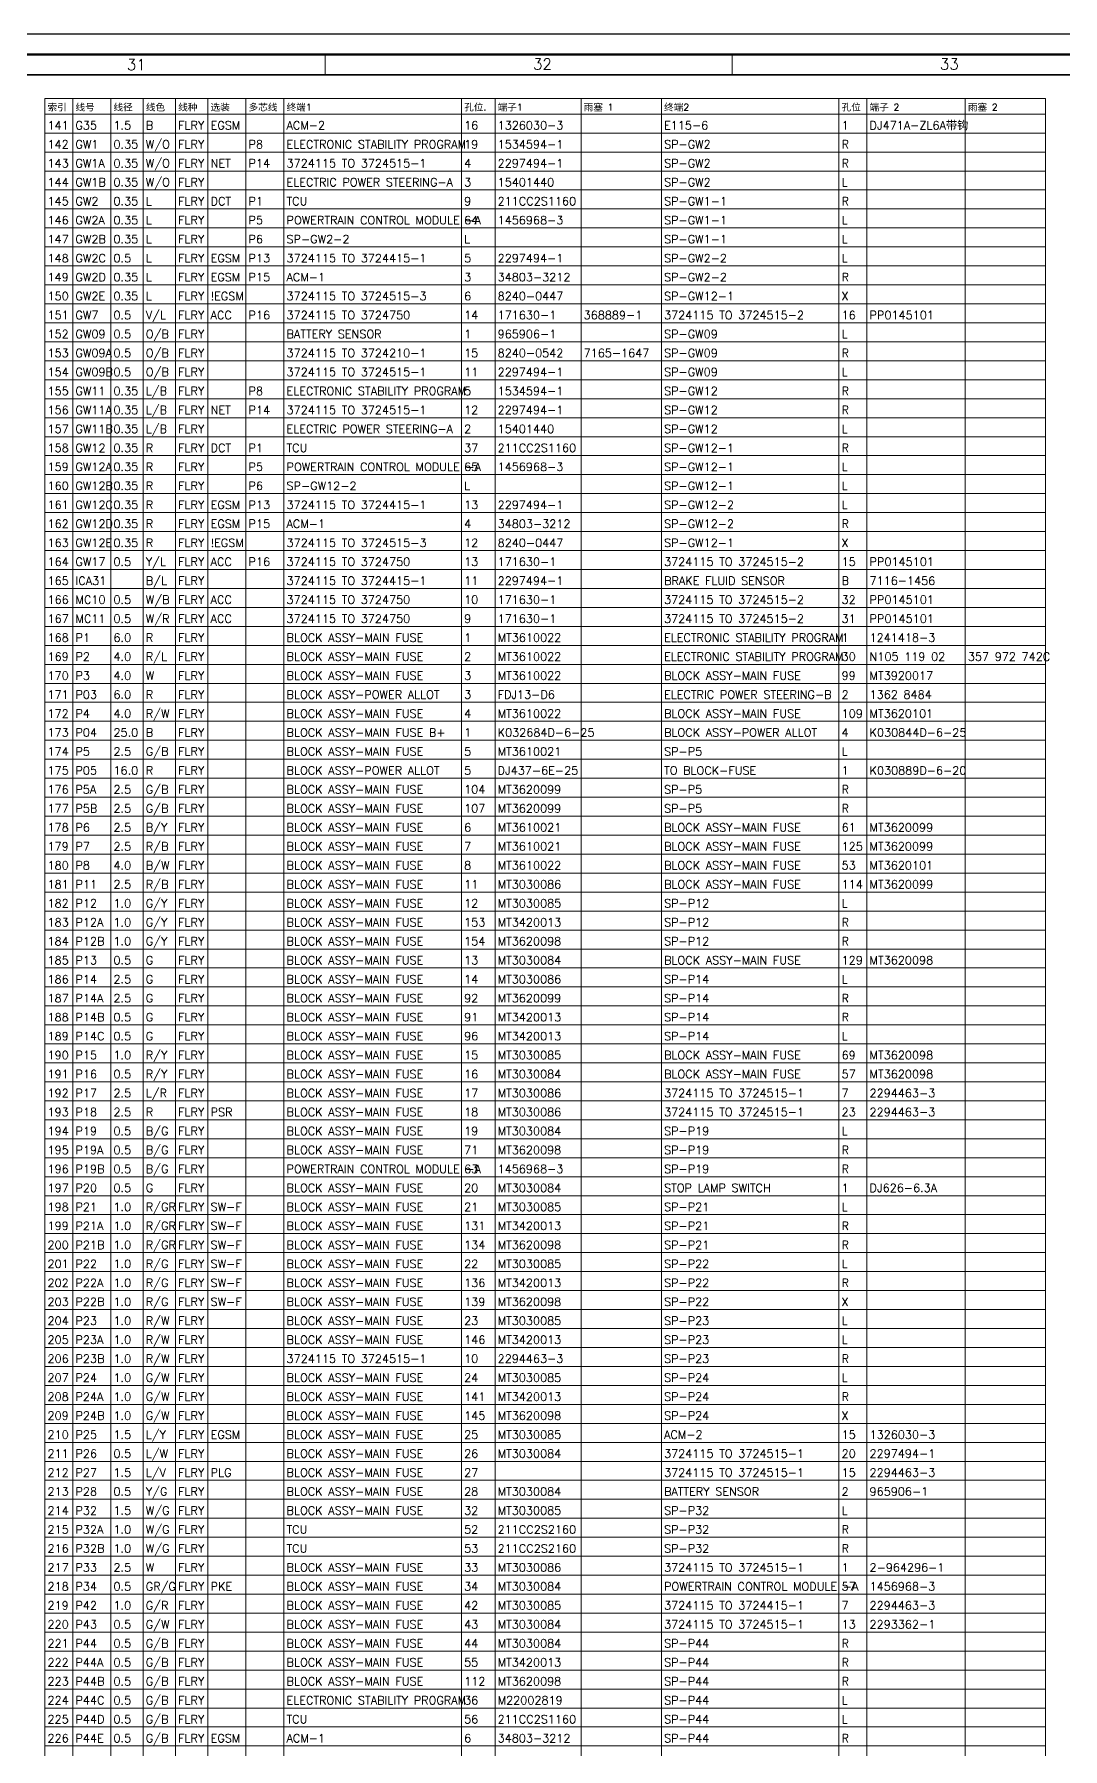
# Model space of a CAD drawing. Header units: millimetres. Extents: x 6 to 3615, y 6 to 858.
# Drawn here: x 3091.4 to 3347.2, y 430.9 to 857.5 of the extents above; entities that cross this region are included whole.
import ezdxf

# ---------------------------------------------------------------- set-up
doc = ezdxf.new("R2010")
doc.units = ezdxf.units.MM
doc.styles.add('Simplex_Style', font='simplex_.ttf')

msp = doc.modelspace()

# ---------------------------------------------------------------- linework, layer by layer
at = {"color": 0, "linetype": 'Continuous', "lineweight": 30, "flags": 128}
for points in [[(3615.15, 857.52), (1208.83, 857.52)], [(31.89, 847.4), (3610.09, 847.4)], [(3610.09, 847.43), (1234.13, 847.43)], [(3610.09, 847.43), (1234.13, 847.43)]]:
    msp.add_lwpolyline(points, dxfattribs=at)
at = {"color": 0, "linetype": 'Continuous', "lineweight": 13, "flags": 128}
for points in [[(3298.42, 857.52), (3293.36, 857.52)], [(3163.76, 847.4), (3163.76, 852.46)], [(3264.95, 847.4), (3264.95, 852.46)], [(3094.02, 841.55), (3342.91, 841.55)], [(3094.02, 841.55), (3094.02, 176.67)], [(3094.02, 841.55), (3342.91, 841.55)], [(3100.97, 841.55), (3100.97, 176.67)], [(3110.41, 841.55), (3110.41, 176.67)], [(3118.47, 841.55), (3118.47, 176.67)], [(3126.52, 841.55), (3126.52, 176.67)], [(3134.58, 841.55), (3134.58, 176.67)], [(3144.02, 841.55), (3144.02, 176.67)], [(3153.47, 841.55), (3153.47, 176.67)], [(3197.64, 841.55), (3197.64, 176.67)], [(3205.97, 841.55), (3205.97, 176.67)], [(3227.36, 841.55), (3227.36, 176.67)], [(3247.36, 841.55), (3247.36, 176.67)], [(3291.52, 841.55), (3291.52, 176.67)], [(3298.47, 841.55), (3298.47, 176.67)], [(3322.91, 841.55), (3322.91, 176.67)], [(3342.91, 841.55), (3342.91, 176.67)], [(3094.02, 837.66), (3342.91, 837.66)], [(3094.02, 832.94), (3342.91, 832.94)], [(3094.02, 828.22), (3342.91, 828.22)], [(3094.02, 823.5), (3342.91, 823.5)], [(3094.02, 818.78), (3342.91, 818.78)], [(3094.02, 814.06), (3342.91, 814.06)], [(3094.02, 809.34), (3342.91, 809.34)], [(3094.02, 804.61), (3342.91, 804.61)], [(3094.02, 799.89), (3342.91, 799.89)], [(3094.02, 795.17), (3342.91, 795.17)], [(3094.02, 790.45), (3342.91, 790.45)], [(3094.02, 785.73), (3342.91, 785.73)], [(3094.02, 781.01), (3342.91, 781.01)], [(3094.02, 776.29), (3342.91, 776.29)], [(3094.02, 771.57), (3342.91, 771.57)], [(3094.02, 766.84), (3342.91, 766.84)], [(3094.02, 762.12), (3342.91, 762.12)], [(3094.02, 757.4), (3342.91, 757.4)], [(3094.02, 752.68), (3342.91, 752.68)], [(3094.02, 747.96), (3342.91, 747.96)], [(3094.02, 743.24), (3342.91, 743.24)], [(3094.02, 738.52), (3342.91, 738.52)], [(3094.02, 733.79), (3342.91, 733.79)], [(3094.02, 729.07), (3342.91, 729.07)], [(3094.02, 724.35), (3342.91, 724.35)], [(3094.02, 719.63), (3342.91, 719.63)], [(3094.02, 714.91), (3342.91, 714.91)], [(3094.02, 710.19), (3342.91, 710.19)], [(3094.02, 705.47), (3342.91, 705.47)], [(3094.02, 700.74), (3342.91, 700.74)], [(3094.02, 696.02), (3342.91, 696.02)], [(3094.02, 691.3), (3342.91, 691.3)], [(3094.02, 686.58), (3342.91, 686.58)], [(3094.02, 681.86), (3342.91, 681.86)], [(3094.02, 677.14), (3342.91, 677.14)], [(3094.02, 672.42), (3342.91, 672.42)], [(3094.02, 667.7), (3342.91, 667.7)], [(3094.02, 662.97), (3342.91, 662.97)], [(3094.02, 658.25), (3342.91, 658.25)], [(3094.02, 653.53), (3342.91, 653.53)], [(3094.02, 648.81), (3342.91, 648.81)], [(3094.02, 644.09), (3342.91, 644.09)], [(3094.02, 639.37), (3342.91, 639.37)], [(3094.02, 634.65), (3342.91, 634.65)], [(3094.02, 629.92), (3342.91, 629.92)], [(3094.02, 625.2), (3342.91, 625.2)], [(3094.02, 620.48), (3342.91, 620.48)], [(3094.02, 615.76), (3342.91, 615.76)], [(3094.02, 611.04), (3342.91, 611.04)], [(3094.02, 606.32), (3342.91, 606.32)], [(3094.02, 601.6), (3342.91, 601.6)], [(3094.02, 596.88), (3342.91, 596.88)], [(3094.02, 592.15), (3342.91, 592.15)], [(3094.02, 587.43), (3342.91, 587.43)], [(3094.02, 582.71), (3342.91, 582.71)], [(3094.02, 577.99), (3342.91, 577.99)], [(3094.02, 573.27), (3342.91, 573.27)], [(3094.02, 568.55), (3342.91, 568.55)], [(3094.02, 563.83), (3342.91, 563.83)], [(3094.02, 559.1), (3342.91, 559.1)], [(3094.02, 554.38), (3342.91, 554.38)], [(3094.02, 549.66), (3342.91, 549.66)], [(3094.02, 544.94), (3342.91, 544.94)], [(3094.02, 540.22), (3342.91, 540.22)], [(3094.02, 535.5), (3342.91, 535.5)], [(3094.02, 530.78), (3342.91, 530.78)], [(3094.02, 526.05), (3342.91, 526.05)], [(3094.02, 521.33), (3342.91, 521.33)], [(3094.02, 516.61), (3342.91, 516.61)], [(3094.02, 511.89), (3342.91, 511.89)], [(3094.02, 507.17), (3342.91, 507.17)], [(3094.02, 502.45), (3342.91, 502.45)], [(3094.02, 497.73), (3342.91, 497.73)], [(3094.02, 493.01), (3342.91, 493.01)], [(3094.02, 488.28), (3342.91, 488.28)], [(3094.02, 483.56), (3342.91, 483.56)], [(3094.02, 478.84), (3342.91, 478.84)], [(3094.02, 474.12), (3342.91, 474.12)], [(3094.02, 469.4), (3342.91, 469.4)], [(3094.02, 464.68), (3342.91, 464.68)], [(3094.02, 459.96), (3342.91, 459.96)], [(3094.02, 455.23), (3342.91, 455.23)], [(3094.02, 450.51), (3342.91, 450.51)], [(3094.02, 445.79), (3342.91, 445.79)], [(3094.02, 441.07), (3342.91, 441.07)], [(3094.02, 436.35), (3342.91, 436.35)], [(3094.02, 431.63), (3342.91, 431.63)]]:
    msp.add_lwpolyline(points, dxfattribs=at)
at = {"color": 0, "linetype": 'Continuous', "lineweight": 70, "flags": 128}
msp.add_lwpolyline([(3610.09, 852.46), (26.83, 852.46)], dxfattribs=at)

# ---------------------------------------------------------------- texts
at = {"color": 0, "linetype": 'Continuous', "style": 'Simplex_Style'}
for s, height, p in [('31', 2.733, (3114.4, 848.6)), ('32', 2.733, (3215.42, 848.73)), ('33', 2.733, (3316.62, 848.73)), ('索引', 1.709, (3094.67, 838.52)), ('线号', 1.709, (3101.62, 838.52)), ('线径', 1.709, (3111.07, 838.52)), ('线色', 1.709, (3119.12, 838.52)), ('线种', 1.709, (3127.17, 838.52)), ('选装', 1.709, (3135.23, 838.52)), ('多芯线', 1.709, (3144.67, 838.52)), ('终端1', 1.709, (3154.12, 838.52)), ('孔位.', 1.709, (3198.29, 838.52)), ('端子1', 1.709, (3206.62, 838.52)), ('雨塞 1', 1.709, (3228.01, 838.52)), ('终端2', 1.709, (3248.01, 838.52)), ('孔位', 1.709, (3292.17, 838.52)), ('端子 2', 1.709, (3299.12, 838.52)), ('雨塞 2', 1.709, (3323.57, 838.52)), ('DJ471A-ZL6A带钩', 2.0508, (3299.12, 833.84)), ('141', 2.051, (3094.67, 833.84)), ('G35', 2.051, (3101.62, 833.84)), ('1.5', 2.051, (3111.07, 833.84)), ('B', 2.05, (3119.12, 833.84)), ('FLRY', 2.051, (3127.17, 833.84)), ('EGSM', 2.051, (3135.23, 833.84)), ('ACM-2', 2.051, (3154.12, 833.84)), ('16', 2.051, (3198.29, 833.84)), ('1326030-3', 2.051, (3206.62, 833.84)), ('E115-6', 2.051, (3248.01, 833.84)), ('1', 2.05, (3292.17, 833.84)), ('142', 2.051, (3094.67, 829.12)), ('GW1', 2.051, (3101.62, 829.12)), ('0.35', 2.051, (3111.07, 829.12)), ('W/O', 2.051, (3119.12, 829.12)), ('FLRY', 2.051, (3127.17, 829.12)), ('P8', 2.051, (3144.67, 829.12)), ('ELECTRONIC STABILITY PROGRAM', 2.0508, (3154.12, 829.12)), ('19', 2.051, (3198.29, 829.12)), ('1534594-1', 2.051, (3206.62, 829.12)), ('SP-GW2', 2.051, (3248.01, 829.12)), ('R', 2.05, (3292.17, 829.12)), ('143', 2.051, (3094.67, 824.4)), ('GW1A', 2.051, (3101.62, 824.4)), ('0.35', 2.051, (3111.07, 824.4)), ('W/O', 2.051, (3119.12, 824.4)), ('FLRY', 2.051, (3127.17, 824.4)), ('NET', 2.051, (3135.23, 824.4)), ('P14', 2.051, (3144.67, 824.4)), ('3724115 TO 3724515-1', 2.0508, (3154.12, 824.4)), ('4', 2.05, (3198.29, 824.4)), ('2297494-1', 2.051, (3206.62, 824.4)), ('SP-GW2', 2.051, (3248.01, 824.4)), ('R', 2.05, (3292.17, 824.4)), ('144', 2.051, (3094.67, 819.68)), ('GW1B', 2.051, (3101.62, 819.68)), ('0.35', 2.051, (3111.07, 819.68)), ('W/O', 2.051, (3119.12, 819.68)), ('FLRY', 2.051, (3127.17, 819.68)), ('ELECTRIC POWER STEERING-A', 2.0508, (3154.12, 819.68)), ('3', 2.05, (3198.29, 819.68)), ('15401440', 2.051, (3206.62, 819.68)), ('SP-GW2', 2.051, (3248.01, 819.68)), ('L', 2.05, (3292.17, 819.68)), ('145', 2.051, (3094.67, 814.96)), ('GW2', 2.051, (3101.62, 814.96)), ('0.35', 2.051, (3111.07, 814.96)), ('L', 2.05, (3119.12, 814.96)), ('FLRY', 2.051, (3127.17, 814.96)), ('DCT', 2.051, (3135.23, 814.96)), ('P1', 2.051, (3144.67, 814.96)), ('TCU', 2.051, (3154.12, 814.96)), ('9', 2.05, (3198.29, 814.96)), ('211CC2S1160', 2.0508, (3206.62, 814.96)), ('SP-GW1-1', 2.051, (3248.01, 814.96)), ('R', 2.05, (3292.17, 814.96)), ('146', 2.051, (3094.67, 810.24)), ('GW2A', 2.051, (3101.62, 810.24)), ('0.35', 2.051, (3111.07, 810.24)), ('L', 2.05, (3119.12, 810.24)), ('FLRY', 2.051, (3127.17, 810.24)), ('P5', 2.051, (3144.67, 810.24)), ('POWERTRAIN CONTROL MODULE -A', 2.0508, (3154.12, 810.24)), ('64', 2.051, (3198.29, 810.24)), ('1456968-3', 2.051, (3206.62, 810.24)), ('SP-GW1-1', 2.051, (3248.01, 810.24)), ('L', 2.05, (3292.17, 810.24)), ('147', 2.051, (3094.67, 805.52)), ('GW2B', 2.051, (3101.62, 805.52)), ('0.35', 2.051, (3111.07, 805.52)), ('L', 2.05, (3119.12, 805.52)), ('FLRY', 2.051, (3127.17, 805.52)), ('P6', 2.051, (3144.67, 805.52)), ('SP-GW2-2', 2.051, (3154.12, 805.52)), ('L', 2.05, (3198.29, 805.52)), ('SP-GW1-1', 2.051, (3248.01, 805.52)), ('L', 2.05, (3292.17, 805.52)), ('148', 2.051, (3094.67, 800.79)), ('GW2C', 2.051, (3101.62, 800.79)), ('0.5', 2.051, (3111.07, 800.79)), ('L', 2.05, (3119.12, 800.79)), ('FLRY', 2.051, (3127.17, 800.79)), ('EGSM', 2.051, (3135.23, 800.79)), ('P13', 2.051, (3144.67, 800.79)), ('3724115 TO 3724415-1', 2.0508, (3154.12, 800.79)), ('5', 2.05, (3198.29, 800.79)), ('2297494-1', 2.051, (3206.62, 800.79)), ('SP-GW2-2', 2.051, (3248.01, 800.79)), ('L', 2.05, (3292.17, 800.79)), ('149', 2.051, (3094.67, 796.07)), ('GW2D', 2.051, (3101.62, 796.07)), ('0.35', 2.051, (3111.07, 796.07)), ('L', 2.05, (3119.12, 796.07)), ('FLRY', 2.051, (3127.17, 796.07)), ('EGSM', 2.051, (3135.23, 796.07)), ('P15', 2.051, (3144.67, 796.07)), ('ACM-1', 2.051, (3154.12, 796.07)), ('3', 2.05, (3198.29, 796.07)), ('34803-3212', 2.051, (3206.62, 796.07)), ('SP-GW2-2', 2.051, (3248.01, 796.07)), ('R', 2.05, (3292.17, 796.07)), ('150', 2.051, (3094.67, 791.35)), ('GW2E', 2.051, (3101.62, 791.35)), ('0.35', 2.051, (3111.07, 791.35)), ('L', 2.05, (3119.12, 791.35)), ('FLRY', 2.051, (3127.17, 791.35)), ('!EGSM', 2.051, (3135.23, 791.35)), ('3724115 TO 3724515-3', 2.0508, (3154.12, 791.35)), ('6', 2.05, (3198.29, 791.35)), ('8240-0447', 2.051, (3206.62, 791.35)), ('SP-GW12-1', 2.051, (3248.01, 791.35)), ('X', 2.05, (3292.17, 791.35)), ('151', 2.051, (3094.67, 786.63)), ('GW7', 2.051, (3101.62, 786.63)), ('0.5', 2.051, (3111.07, 786.63)), ('V/L', 2.051, (3119.12, 786.63)), ('FLRY', 2.051, (3127.17, 786.63)), ('ACC', 2.051, (3135.23, 786.63)), ('P16', 2.051, (3144.67, 786.63)), ('3724115 TO 3724750', 2.0508, (3154.12, 786.63)), ('14', 2.051, (3198.29, 786.63)), ('171630-1', 2.051, (3206.62, 786.63)), ('368889-1', 2.051, (3228.01, 786.63)), ('3724115 TO 3724515-2', 2.0508, (3248.01, 786.63)), ('16', 2.051, (3292.17, 786.63)), ('PP0145101', 2.051, (3299.12, 786.63)), ('152', 2.051, (3094.67, 781.91)), ('GW09', 2.051, (3101.62, 781.91)), ('0.5', 2.051, (3111.07, 781.91)), ('O/B', 2.051, (3119.12, 781.91)), ('FLRY', 2.051, (3127.17, 781.91)), ('BATTERY SENSOR', 2.0508, (3154.12, 781.91)), ('1', 2.05, (3198.29, 781.91)), ('965906-1', 2.051, (3206.62, 781.91)), ('SP-GW09', 2.051, (3248.01, 781.91)), ('L', 2.05, (3292.17, 781.91)), ('153', 2.051, (3094.67, 777.19)), ('GW09A', 2.051, (3101.62, 777.19)), ('0.5', 2.051, (3111.07, 777.19)), ('O/B', 2.051, (3119.12, 777.19)), ('FLRY', 2.051, (3127.17, 777.19)), ('3724115 TO 3724210-1', 2.0508, (3154.12, 777.19)), ('15', 2.051, (3198.29, 777.19)), ('8240-0542', 2.051, (3206.62, 777.19)), ('7165-1647', 2.051, (3228.01, 777.19)), ('SP-GW09', 2.051, (3248.01, 777.19)), ('R', 2.05, (3292.17, 777.19)), ('154', 2.051, (3094.67, 772.47)), ('GW09B', 2.051, (3101.62, 772.47)), ('0.5', 2.051, (3111.07, 772.47)), ('O/B', 2.051, (3119.12, 772.47)), ('FLRY', 2.051, (3127.17, 772.47)), ('3724115 TO 3724515-1', 2.0508, (3154.12, 772.47)), ('11', 2.051, (3198.29, 772.47)), ('2297494-1', 2.051, (3206.62, 772.47)), ('SP-GW09', 2.051, (3248.01, 772.47)), ('L', 2.05, (3292.17, 772.47)), ('155', 2.051, (3094.67, 767.74)), ('GW11', 2.051, (3101.62, 767.74)), ('0.35', 2.051, (3111.07, 767.74)), ('L/B', 2.051, (3119.12, 767.74)), ('FLRY', 2.051, (3127.17, 767.74)), ('P8', 2.051, (3144.67, 767.74)), ('ELECTRONIC STABILITY PROGRAM', 2.0508, (3154.12, 767.74)), ('5', 2.05, (3198.29, 767.74)), ('1534594-1', 2.051, (3206.62, 767.74)), ('SP-GW12', 2.051, (3248.01, 767.74)), ('R', 2.05, (3292.17, 767.74)), ('156', 2.051, (3094.67, 763.02)), ('GW11A', 2.051, (3101.62, 763.02)), ('0.35', 2.051, (3111.07, 763.02)), ('L/B', 2.051, (3119.12, 763.02)), ('FLRY', 2.051, (3127.17, 763.02)), ('NET', 2.051, (3135.23, 763.02)), ('P14', 2.051, (3144.67, 763.02)), ('3724115 TO 3724515-1', 2.0508, (3154.12, 763.02)), ('12', 2.051, (3198.29, 763.02)), ('2297494-1', 2.051, (3206.62, 763.02)), ('SP-GW12', 2.051, (3248.01, 763.02)), ('R', 2.05, (3292.17, 763.02)), ('157', 2.051, (3094.67, 758.3)), ('GW11B', 2.051, (3101.62, 758.3)), ('0.35', 2.051, (3111.07, 758.3)), ('L/B', 2.051, (3119.12, 758.3)), ('FLRY', 2.051, (3127.17, 758.3)), ('ELECTRIC POWER STEERING-A', 2.0508, (3154.12, 758.3)), ('2', 2.05, (3198.29, 758.3)), ('15401440', 2.051, (3206.62, 758.3)), ('SP-GW12', 2.051, (3248.01, 758.3)), ('L', 2.05, (3292.17, 758.3)), ('158', 2.051, (3094.67, 753.58)), ('GW12', 2.051, (3101.62, 753.58)), ('0.35', 2.051, (3111.07, 753.58)), ('R', 2.05, (3119.12, 753.58)), ('FLRY', 2.051, (3127.17, 753.58)), ('DCT', 2.051, (3135.23, 753.58)), ('P1', 2.051, (3144.67, 753.58)), ('TCU', 2.051, (3154.12, 753.58)), ('37', 2.051, (3198.29, 753.58)), ('211CC2S1160', 2.0508, (3206.62, 753.58)), ('SP-GW12-1', 2.051, (3248.01, 753.58)), ('R', 2.05, (3292.17, 753.58)), ('159', 2.051, (3094.67, 748.86)), ('GW12A', 2.051, (3101.62, 748.86)), ('0.35', 2.051, (3111.07, 748.86)), ('R', 2.05, (3119.12, 748.86)), ('FLRY', 2.051, (3127.17, 748.86)), ('P5', 2.051, (3144.67, 748.86)), ('POWERTRAIN CONTROL MODULE -A', 2.0508, (3154.12, 748.86)), ('65', 2.051, (3198.29, 748.86)), ('1456968-3', 2.051, (3206.62, 748.86)), ('SP-GW12-1', 2.051, (3248.01, 748.86)), ('L', 2.05, (3292.17, 748.86)), ('160', 2.051, (3094.67, 744.14)), ('GW12B', 2.051, (3101.62, 744.14)), ('0.35', 2.051, (3111.07, 744.14)), ('R', 2.05, (3119.12, 744.14)), ('FLRY', 2.051, (3127.17, 744.14)), ('P6', 2.051, (3144.67, 744.14)), ('SP-GW12-2', 2.051, (3154.12, 744.14)), ('L', 2.05, (3198.29, 744.14)), ('SP-GW12-1', 2.051, (3248.01, 744.14)), ('L', 2.05, (3292.17, 744.14)), ('161', 2.051, (3094.67, 739.42)), ('GW12C', 2.051, (3101.62, 739.42)), ('0.35', 2.051, (3111.07, 739.42)), ('R', 2.05, (3119.12, 739.42)), ('FLRY', 2.051, (3127.17, 739.42)), ('EGSM', 2.051, (3135.23, 739.42)), ('P13', 2.051, (3144.67, 739.42)), ('3724115 TO 3724415-1', 2.0508, (3154.12, 739.42)), ('13', 2.051, (3198.29, 739.42)), ('2297494-1', 2.051, (3206.62, 739.42)), ('SP-GW12-2', 2.051, (3248.01, 739.42)), ('L', 2.05, (3292.17, 739.42)), ('162', 2.051, (3094.67, 734.7)), ('GW12D', 2.051, (3101.62, 734.7)), ('0.35', 2.051, (3111.07, 734.7)), ('R', 2.05, (3119.12, 734.7)), ('FLRY', 2.051, (3127.17, 734.7)), ('EGSM', 2.051, (3135.23, 734.7)), ('P15', 2.051, (3144.67, 734.7)), ('ACM-1', 2.051, (3154.12, 734.7)), ('4', 2.05, (3198.29, 734.7)), ('34803-3212', 2.051, (3206.62, 734.7)), ('SP-GW12-2', 2.051, (3248.01, 734.7)), ('R', 2.05, (3292.17, 734.7)), ('163', 2.051, (3094.67, 729.97)), ('GW12E', 2.051, (3101.62, 729.97)), ('0.35', 2.051, (3111.07, 729.97)), ('R', 2.05, (3119.12, 729.97)), ('FLRY', 2.051, (3127.17, 729.97)), ('!EGSM', 2.051, (3135.23, 729.97)), ('3724115 TO 3724515-3', 2.0508, (3154.12, 729.97)), ('12', 2.051, (3198.29, 729.97)), ('8240-0447', 2.051, (3206.62, 729.97)), ('SP-GW12-1', 2.051, (3248.01, 729.97)), ('X', 2.05, (3292.17, 729.97)), ('164', 2.051, (3094.67, 725.25)), ('GW17', 2.051, (3101.62, 725.25)), ('0.5', 2.051, (3111.07, 725.25)), ('Y/L', 2.051, (3119.12, 725.25)), ('FLRY', 2.051, (3127.17, 725.25)), ('ACC', 2.051, (3135.23, 725.25)), ('P16', 2.051, (3144.67, 725.25)), ('3724115 TO 3724750', 2.0508, (3154.12, 725.25)), ('13', 2.051, (3198.29, 725.25)), ('171630-1', 2.051, (3206.62, 725.25)), ('3724115 TO 3724515-2', 2.0508, (3248.01, 725.25)), ('15', 2.051, (3292.17, 725.25)), ('PP0145101', 2.051, (3299.12, 725.25)), ('165', 2.051, (3094.67, 720.53)), ('ICA31', 2.051, (3101.62, 720.53)), ('B/L', 2.051, (3119.12, 720.53)), ('FLRY', 2.051, (3127.17, 720.53)), ('3724115 TO 3724415-1', 2.0508, (3154.12, 720.53)), ('11', 2.051, (3198.29, 720.53)), ('2297494-1', 2.051, (3206.62, 720.53)), ('BRAKE FLUID SENSOR', 2.0508, (3248.01, 720.53)), ('B', 2.05, (3292.17, 720.53)), ('7116-1456', 2.051, (3299.12, 720.53)), ('166', 2.051, (3094.67, 715.81)), ('MC10', 2.051, (3101.62, 715.81)), ('0.5', 2.051, (3111.07, 715.81)), ('W/B', 2.051, (3119.12, 715.81)), ('FLRY', 2.051, (3127.17, 715.81)), ('ACC', 2.051, (3135.23, 715.81)), ('3724115 TO 3724750', 2.0508, (3154.12, 715.81)), ('10', 2.051, (3198.29, 715.81)), ('171630-1', 2.051, (3206.62, 715.81)), ('3724115 TO 3724515-2', 2.0508, (3248.01, 715.81)), ('32', 2.051, (3292.17, 715.81)), ('PP0145101', 2.051, (3299.12, 715.81)), ('167', 2.051, (3094.67, 711.09)), ('MC11', 2.051, (3101.62, 711.09)), ('0.5', 2.051, (3111.07, 711.09)), ('W/R', 2.051, (3119.12, 711.09)), ('FLRY', 2.051, (3127.17, 711.09)), ('ACC', 2.051, (3135.23, 711.09)), ('3724115 TO 3724750', 2.0508, (3154.12, 711.09)), ('9', 2.05, (3198.29, 711.09)), ('171630-1', 2.051, (3206.62, 711.09)), ('3724115 TO 3724515-2', 2.0508, (3248.01, 711.09)), ('31', 2.051, (3292.17, 711.09)), ('PP0145101', 2.051, (3299.12, 711.09)), ('168', 2.051, (3094.67, 706.37)), ('P1', 2.051, (3101.62, 706.37)), ('6.0', 2.051, (3111.07, 706.37)), ('R', 2.05, (3119.12, 706.37)), ('FLRY', 2.051, (3127.17, 706.37)), ('BLOCK ASSY-MAIN FUSE', 2.0508, (3154.12, 706.37)), ('1', 2.05, (3198.29, 706.37)), ('MT3610022', 2.051, (3206.62, 706.37)), ('ELECTRONIC STABILITY PROGRAM', 2.0508, (3248.01, 706.37)), ('1', 2.05, (3292.17, 706.37)), ('1241418-3', 2.051, (3299.12, 706.37)), ('R/L', 2.051, (3119.12, 701.65)), ('169', 2.051, (3094.67, 701.65)), ('P2', 2.051, (3101.62, 701.65)), ('4.0', 2.051, (3111.07, 701.65)), ('FLRY', 2.051, (3127.17, 701.65)), ('BLOCK ASSY-MAIN FUSE', 2.0508, (3154.12, 701.65)), ('2', 2.05, (3198.29, 701.65)), ('MT3610022', 2.051, (3206.62, 701.65)), ('ELECTRONIC STABILITY PROGRAM', 2.0508, (3248.01, 701.65)), ('30', 2.051, (3292.17, 701.65)), ('N105 119 02', 2.0508, (3299.12, 701.65)), ('357 972 742C', 2.0508, (3323.57, 701.65)), ('170', 2.051, (3094.67, 696.92)), ('P3', 2.051, (3101.62, 696.92)), ('4.0', 2.051, (3111.07, 696.92)), ('W', 2.05, (3119.12, 696.92)), ('FLRY', 2.051, (3127.17, 696.92)), ('BLOCK ASSY-MAIN FUSE', 2.0508, (3154.12, 696.92)), ('3', 2.05, (3198.29, 696.92)), ('MT3610022', 2.051, (3206.62, 696.92)), ('BLOCK ASSY-MAIN FUSE', 2.0508, (3248.01, 696.92)), ('99', 2.051, (3292.17, 696.92)), ('MT3920017', 2.051, (3299.12, 696.92)), ('171', 2.051, (3094.67, 692.2)), ('P03', 2.051, (3101.62, 692.2)), ('6.0', 2.051, (3111.07, 692.2)), ('R', 2.05, (3119.12, 692.2)), ('FLRY', 2.051, (3127.17, 692.2)), ('BLOCK ASSY-POWER ALLOT', 2.0508, (3154.12, 692.2)), ('3', 2.05, (3198.29, 692.2)), ('FDJ13-D6', 2.051, (3206.62, 692.2)), ('ELECTRIC POWER STEERING-B', 2.0508, (3248.01, 692.2)), ('2', 2.05, (3292.17, 692.2)), ('1362 8484', 2.051, (3299.12, 692.2)), ('172', 2.051, (3094.67, 687.48)), ('P4', 2.051, (3101.62, 687.48)), ('4.0', 2.051, (3111.07, 687.48)), ('R/W', 2.051, (3119.12, 687.48)), ('FLRY', 2.051, (3127.17, 687.48)), ('BLOCK ASSY-MAIN FUSE', 2.0508, (3154.12, 687.48)), ('4', 2.05, (3198.29, 687.48)), ('MT3610022', 2.051, (3206.62, 687.48)), ('BLOCK ASSY-MAIN FUSE', 2.0508, (3248.01, 687.48)), ('109', 2.051, (3292.17, 687.48)), ('MT3620101', 2.051, (3299.12, 687.48)), ('173', 2.051, (3094.67, 682.76)), ('P04', 2.051, (3101.62, 682.76)), ('25.0', 2.051, (3111.07, 682.76)), ('B', 2.05, (3119.12, 682.76)), ('FLRY', 2.051, (3127.17, 682.76)), ('BLOCK ASSY-MAIN FUSE B+', 2.0508, (3154.12, 682.76)), ('1', 2.05, (3198.29, 682.76)), ('K032684D-6-25', 2.0508, (3206.62, 682.76)), ('BLOCK ASSY-POWER ALLOT', 2.0508, (3248.01, 682.76)), ('4', 2.05, (3292.17, 682.76)), ('K030844D-6-25', 2.0508, (3299.12, 682.76)), ('174', 2.051, (3094.67, 678.04)), ('P5', 2.051, (3101.62, 678.04)), ('2.5', 2.051, (3111.07, 678.04)), ('G/B', 2.051, (3119.12, 678.04)), ('FLRY', 2.051, (3127.17, 678.04)), ('BLOCK ASSY-MAIN FUSE', 2.0508, (3154.12, 678.04)), ('5', 2.05, (3198.29, 678.04)), ('MT3610021', 2.051, (3206.62, 678.04)), ('SP-P5', 2.051, (3248.01, 678.04)), ('L', 2.05, (3292.17, 678.04)), ('175', 2.051, (3094.67, 673.32)), ('P05', 2.051, (3101.62, 673.32)), ('16.0', 2.051, (3111.07, 673.32)), ('R', 2.05, (3119.12, 673.32)), ('FLRY', 2.051, (3127.17, 673.32)), ('BLOCK ASSY-POWER ALLOT', 2.0508, (3154.12, 673.32)), ('5', 2.05, (3198.29, 673.32)), ('DJ437-6E-25', 2.0508, (3206.62, 673.32)), ('TO BLOCK-FUSE', 2.0508, (3248.01, 673.32)), ('1', 2.05, (3292.17, 673.32)), ('K030889D-6-20', 2.0508, (3299.12, 673.32)), ('176', 2.051, (3094.67, 668.6)), ('P5A', 2.051, (3101.62, 668.6)), ('2.5', 2.051, (3111.07, 668.6)), ('G/B', 2.051, (3119.12, 668.6)), ('FLRY', 2.051, (3127.17, 668.6)), ('BLOCK ASSY-MAIN FUSE', 2.0508, (3154.12, 668.6)), ('104', 2.051, (3198.29, 668.6)), ('MT3620099', 2.051, (3206.62, 668.6)), ('SP-P5', 2.051, (3248.01, 668.6)), ('R', 2.05, (3292.17, 668.6)), ('177', 2.051, (3094.67, 663.88)), ('P5B', 2.051, (3101.62, 663.88)), ('2.5', 2.051, (3111.07, 663.88)), ('G/B', 2.051, (3119.12, 663.88)), ('FLRY', 2.051, (3127.17, 663.88)), ('BLOCK ASSY-MAIN FUSE', 2.0508, (3154.12, 663.88)), ('107', 2.051, (3198.29, 663.88)), ('MT3620099', 2.051, (3206.62, 663.88)), ('SP-P5', 2.051, (3248.01, 663.88)), ('R', 2.05, (3292.17, 663.88)), ('178', 2.051, (3094.67, 659.15)), ('P6', 2.051, (3101.62, 659.15)), ('2.5', 2.051, (3111.07, 659.15)), ('B/Y', 2.051, (3119.12, 659.15)), ('FLRY', 2.051, (3127.17, 659.15)), ('BLOCK ASSY-MAIN FUSE', 2.0508, (3154.12, 659.15)), ('6', 2.05, (3198.29, 659.15)), ('MT3610021', 2.051, (3206.62, 659.15)), ('BLOCK ASSY-MAIN FUSE', 2.0508, (3248.01, 659.15)), ('61', 2.051, (3292.17, 659.15)), ('MT3620099', 2.051, (3299.12, 659.15)), ('179', 2.051, (3094.67, 654.43)), ('P7', 2.051, (3101.62, 654.43)), ('2.5', 2.051, (3111.07, 654.43)), ('R/B', 2.051, (3119.12, 654.43)), ('FLRY', 2.051, (3127.17, 654.43)), ('BLOCK ASSY-MAIN FUSE', 2.0508, (3154.12, 654.43)), ('7', 2.05, (3198.29, 654.43)), ('MT3610021', 2.051, (3206.62, 654.43)), ('BLOCK ASSY-MAIN FUSE', 2.0508, (3248.01, 654.43)), ('125', 2.051, (3292.17, 654.43)), ('MT3620099', 2.051, (3299.12, 654.43)), ('180', 2.051, (3094.67, 649.71)), ('P8', 2.051, (3101.62, 649.71)), ('4.0', 2.051, (3111.07, 649.71)), ('B/W', 2.051, (3119.12, 649.71)), ('FLRY', 2.051, (3127.17, 649.71)), ('BLOCK ASSY-MAIN FUSE', 2.0508, (3154.12, 649.71)), ('8', 2.05, (3198.29, 649.71)), ('MT3610022', 2.051, (3206.62, 649.71)), ('BLOCK ASSY-MAIN FUSE', 2.0508, (3248.01, 649.71)), ('53', 2.051, (3292.17, 649.71)), ('MT3620101', 2.051, (3299.12, 649.71)), ('181', 2.051, (3094.67, 644.99)), ('P11', 2.051, (3101.62, 644.99)), ('2.5', 2.051, (3111.07, 644.99)), ('R/B', 2.051, (3119.12, 644.99)), ('FLRY', 2.051, (3127.17, 644.99)), ('BLOCK ASSY-MAIN FUSE', 2.0508, (3154.12, 644.99)), ('11', 2.051, (3198.29, 644.99)), ('MT3030086', 2.051, (3206.62, 644.99)), ('BLOCK ASSY-MAIN FUSE', 2.0508, (3248.01, 644.99)), ('114', 2.051, (3292.17, 644.99)), ('MT3620099', 2.051, (3299.12, 644.99)), ('182', 2.051, (3094.67, 640.27)), ('P12', 2.051, (3101.62, 640.27)), ('1.0', 2.051, (3111.07, 640.27)), ('G/Y', 2.051, (3119.12, 640.27)), ('FLRY', 2.051, (3127.17, 640.27)), ('BLOCK ASSY-MAIN FUSE', 2.0508, (3154.12, 640.27)), ('12', 2.051, (3198.29, 640.27)), ('MT3030085', 2.051, (3206.62, 640.27)), ('SP-P12', 2.051, (3248.01, 640.27)), ('L', 2.05, (3292.17, 640.27)), ('183', 2.051, (3094.67, 635.55)), ('P12A', 2.051, (3101.62, 635.55)), ('1.0', 2.051, (3111.07, 635.55)), ('G/Y', 2.051, (3119.12, 635.55)), ('FLRY', 2.051, (3127.17, 635.55)), ('BLOCK ASSY-MAIN FUSE', 2.0508, (3154.12, 635.55)), ('153', 2.051, (3198.29, 635.55)), ('MT3420013', 2.051, (3206.62, 635.55)), ('SP-P12', 2.051, (3248.01, 635.55)), ('R', 2.05, (3292.17, 635.55)), ('184', 2.051, (3094.67, 630.83)), ('P12B', 2.051, (3101.62, 630.83)), ('1.0', 2.051, (3111.07, 630.83)), ('G/Y', 2.051, (3119.12, 630.83)), ('FLRY', 2.051, (3127.17, 630.83)), ('BLOCK ASSY-MAIN FUSE', 2.0508, (3154.12, 630.83)), ('154', 2.051, (3198.29, 630.83)), ('MT3620098', 2.051, (3206.62, 630.83)), ('SP-P12', 2.051, (3248.01, 630.83)), ('R', 2.05, (3292.17, 630.83)), ('185', 2.051, (3094.67, 626.1)), ('P13', 2.051, (3101.62, 626.1)), ('0.5', 2.051, (3111.07, 626.1)), ('G', 2.05, (3119.12, 626.1)), ('FLRY', 2.051, (3127.17, 626.1)), ('BLOCK ASSY-MAIN FUSE', 2.0508, (3154.12, 626.1)), ('13', 2.051, (3198.29, 626.1)), ('MT3030084', 2.051, (3206.62, 626.1)), ('BLOCK ASSY-MAIN FUSE', 2.0508, (3248.01, 626.1)), ('129', 2.051, (3292.17, 626.1)), ('MT3620098', 2.051, (3299.12, 626.1)), ('186', 2.051, (3094.67, 621.38)), ('P14', 2.051, (3101.62, 621.38)), ('2.5', 2.051, (3111.07, 621.38)), ('G', 2.05, (3119.12, 621.38)), ('FLRY', 2.051, (3127.17, 621.38)), ('BLOCK ASSY-MAIN FUSE', 2.0508, (3154.12, 621.38)), ('14', 2.051, (3198.29, 621.38)), ('MT3030086', 2.051, (3206.62, 621.38)), ('SP-P14', 2.051, (3248.01, 621.38)), ('L', 2.05, (3292.17, 621.38)), ('187', 2.051, (3094.67, 616.66)), ('P14A', 2.051, (3101.62, 616.66)), ('2.5', 2.051, (3111.07, 616.66)), ('G', 2.05, (3119.12, 616.66)), ('FLRY', 2.051, (3127.17, 616.66)), ('BLOCK ASSY-MAIN FUSE', 2.0508, (3154.12, 616.66)), ('92', 2.051, (3198.29, 616.66)), ('MT3620099', 2.051, (3206.62, 616.66)), ('SP-P14', 2.051, (3248.01, 616.66)), ('R', 2.05, (3292.17, 616.66)), ('188', 2.051, (3094.67, 611.94)), ('P14B', 2.051, (3101.62, 611.94)), ('0.5', 2.051, (3111.07, 611.94)), ('G', 2.05, (3119.12, 611.94)), ('FLRY', 2.051, (3127.17, 611.94)), ('BLOCK ASSY-MAIN FUSE', 2.0508, (3154.12, 611.94)), ('91', 2.051, (3198.29, 611.94)), ('MT3420013', 2.051, (3206.62, 611.94)), ('SP-P14', 2.051, (3248.01, 611.94)), ('R', 2.05, (3292.17, 611.94)), ('189', 2.051, (3094.67, 607.22)), ('P14C', 2.051, (3101.62, 607.22)), ('0.5', 2.051, (3111.07, 607.22)), ('G', 2.05, (3119.12, 607.22)), ('FLRY', 2.051, (3127.17, 607.22)), ('BLOCK ASSY-MAIN FUSE', 2.0508, (3154.12, 607.22)), ('96', 2.051, (3198.29, 607.22)), ('MT3420013', 2.051, (3206.62, 607.22)), ('SP-P14', 2.051, (3248.01, 607.22)), ('L', 2.05, (3292.17, 607.22)), ('190', 2.051, (3094.67, 602.5)), ('P15', 2.051, (3101.62, 602.5)), ('1.0', 2.051, (3111.07, 602.5)), ('R/Y', 2.051, (3119.12, 602.5)), ('FLRY', 2.051, (3127.17, 602.5)), ('BLOCK ASSY-MAIN FUSE', 2.0508, (3154.12, 602.5)), ('15', 2.051, (3198.29, 602.5)), ('MT3030085', 2.051, (3206.62, 602.5)), ('BLOCK ASSY-MAIN FUSE', 2.0508, (3248.01, 602.5)), ('69', 2.051, (3292.17, 602.5)), ('MT3620098', 2.051, (3299.12, 602.5)), ('191', 2.051, (3094.67, 597.78)), ('P16', 2.051, (3101.62, 597.78)), ('0.5', 2.051, (3111.07, 597.78)), ('R/Y', 2.051, (3119.12, 597.78)), ('FLRY', 2.051, (3127.17, 597.78)), ('BLOCK ASSY-MAIN FUSE', 2.0508, (3154.12, 597.78)), ('16', 2.051, (3198.29, 597.78)), ('MT3030084', 2.051, (3206.62, 597.78)), ('BLOCK ASSY-MAIN FUSE', 2.0508, (3248.01, 597.78)), ('57', 2.051, (3292.17, 597.78)), ('MT3620098', 2.051, (3299.12, 597.78)), ('192', 2.051, (3094.67, 593.05)), ('P17', 2.051, (3101.62, 593.05)), ('2.5', 2.051, (3111.07, 593.05)), ('L/R', 2.051, (3119.12, 593.05)), ('FLRY', 2.051, (3127.17, 593.05)), ('BLOCK ASSY-MAIN FUSE', 2.0508, (3154.12, 593.05)), ('17', 2.051, (3198.29, 593.05)), ('MT3030086', 2.051, (3206.62, 593.05)), ('3724115 TO 3724515-1', 2.0508, (3248.01, 593.05)), ('7', 2.05, (3292.17, 593.05)), ('2294463-3', 2.051, (3299.12, 593.05)), ('193', 2.051, (3094.67, 588.33)), ('P18', 2.051, (3101.62, 588.33)), ('2.5', 2.051, (3111.07, 588.33)), ('R', 2.05, (3119.12, 588.33)), ('FLRY', 2.051, (3127.17, 588.33)), ('PSR', 2.051, (3135.23, 588.33)), ('BLOCK ASSY-MAIN FUSE', 2.0508, (3154.12, 588.33)), ('18', 2.051, (3198.29, 588.33)), ('MT3030086', 2.051, (3206.62, 588.33)), ('3724115 TO 3724515-1', 2.0508, (3248.01, 588.33)), ('23', 2.051, (3292.17, 588.33)), ('2294463-3', 2.051, (3299.12, 588.33)), ('194', 2.051, (3094.67, 583.61)), ('P19', 2.051, (3101.62, 583.61)), ('0.5', 2.051, (3111.07, 583.61)), ('B/G', 2.051, (3119.12, 583.61)), ('FLRY', 2.051, (3127.17, 583.61)), ('BLOCK ASSY-MAIN FUSE', 2.0508, (3154.12, 583.61)), ('19', 2.051, (3198.29, 583.61)), ('MT3030084', 2.051, (3206.62, 583.61)), ('SP-P19', 2.051, (3248.01, 583.61)), ('L', 2.05, (3292.17, 583.61)), ('195', 2.051, (3094.67, 578.89)), ('P19A', 2.051, (3101.62, 578.89)), ('0.5', 2.051, (3111.07, 578.89)), ('B/G', 2.051, (3119.12, 578.89)), ('FLRY', 2.051, (3127.17, 578.89)), ('BLOCK ASSY-MAIN FUSE', 2.0508, (3154.12, 578.89)), ('71', 2.051, (3198.29, 578.89)), ('MT3620098', 2.051, (3206.62, 578.89)), ('SP-P19', 2.051, (3248.01, 578.89)), ('R', 2.05, (3292.17, 578.89)), ('196', 2.051, (3094.67, 574.17)), ('P19B', 2.051, (3101.62, 574.17)), ('0.5', 2.051, (3111.07, 574.17)), ('B/G', 2.051, (3119.12, 574.17)), ('FLRY', 2.051, (3127.17, 574.17)), ('POWERTRAIN CONTROL MODULE -A', 2.0508, (3154.12, 574.17)), ('63', 2.051, (3198.29, 574.17)), ('1456968-3', 2.051, (3206.62, 574.17)), ('SP-P19', 2.051, (3248.01, 574.17)), ('R', 2.05, (3292.17, 574.17)), ('197', 2.051, (3094.67, 569.45)), ('P20', 2.051, (3101.62, 569.45)), ('0.5', 2.051, (3111.07, 569.45)), ('G', 2.05, (3119.12, 569.45)), ('FLRY', 2.051, (3127.17, 569.45)), ('BLOCK ASSY-MAIN FUSE', 2.0508, (3154.12, 569.45)), ('20', 2.051, (3198.29, 569.45)), ('MT3030084', 2.051, (3206.62, 569.45)), ('STOP LAMP SWITCH', 2.0508, (3248.01, 569.45)), ('1', 2.05, (3292.17, 569.45)), ('DJ626-6.3A', 2.051, (3299.12, 569.45)), ('198', 2.051, (3094.67, 564.73)), ('P21', 2.051, (3101.62, 564.73)), ('1.0', 2.051, (3111.07, 564.73)), ('R/GR', 2.051, (3119.12, 564.73)), ('FLRY', 2.051, (3127.17, 564.73)), ('SW-F', 2.051, (3135.23, 564.73)), ('BLOCK ASSY-MAIN FUSE', 2.0508, (3154.12, 564.73)), ('21', 2.051, (3198.29, 564.73)), ('MT3030085', 2.051, (3206.62, 564.73)), ('SP-P21', 2.051, (3248.01, 564.73)), ('L', 2.05, (3292.17, 564.73)), ('199', 2.051, (3094.67, 560.01)), ('P21A', 2.051, (3101.62, 560.01)), ('1.0', 2.051, (3111.07, 560.01)), ('R/GR', 2.051, (3119.12, 560.01)), ('FLRY', 2.051, (3127.17, 560.01)), ('SW-F', 2.051, (3135.23, 560.01)), ('BLOCK ASSY-MAIN FUSE', 2.0508, (3154.12, 560.01)), ('131', 2.051, (3198.29, 560.01)), ('MT3420013', 2.051, (3206.62, 560.01)), ('SP-P21', 2.051, (3248.01, 560.01)), ('R', 2.05, (3292.17, 560.01)), ('200', 2.051, (3094.67, 555.28)), ('P21B', 2.051, (3101.62, 555.28)), ('1.0', 2.051, (3111.07, 555.28)), ('R/GR', 2.051, (3119.12, 555.28)), ('FLRY', 2.051, (3127.17, 555.28)), ('SW-F', 2.051, (3135.23, 555.28)), ('BLOCK ASSY-MAIN FUSE', 2.0508, (3154.12, 555.28)), ('134', 2.051, (3198.29, 555.28)), ('MT3620098', 2.051, (3206.62, 555.28)), ('SP-P21', 2.051, (3248.01, 555.28)), ('R', 2.05, (3292.17, 555.28)), ('201', 2.051, (3094.67, 550.56)), ('P22', 2.051, (3101.62, 550.56)), ('1.0', 2.051, (3111.07, 550.56)), ('R/G', 2.051, (3119.12, 550.56)), ('FLRY', 2.051, (3127.17, 550.56)), ('SW-F', 2.051, (3135.23, 550.56)), ('BLOCK ASSY-MAIN FUSE', 2.0508, (3154.12, 550.56)), ('22', 2.051, (3198.29, 550.56)), ('MT3030085', 2.051, (3206.62, 550.56)), ('SP-P22', 2.051, (3248.01, 550.56)), ('L', 2.05, (3292.17, 550.56)), ('202', 2.051, (3094.67, 545.84)), ('P22A', 2.051, (3101.62, 545.84)), ('1.0', 2.051, (3111.07, 545.84)), ('R/G', 2.051, (3119.12, 545.84)), ('FLRY', 2.051, (3127.17, 545.84)), ('SW-F', 2.051, (3135.23, 545.84)), ('BLOCK ASSY-MAIN FUSE', 2.0508, (3154.12, 545.84)), ('136', 2.051, (3198.29, 545.84)), ('MT3420013', 2.051, (3206.62, 545.84)), ('SP-P22', 2.051, (3248.01, 545.84)), ('R', 2.05, (3292.17, 545.84)), ('203', 2.051, (3094.67, 541.12)), ('P22B', 2.051, (3101.62, 541.12)), ('1.0', 2.051, (3111.07, 541.12)), ('R/G', 2.051, (3119.12, 541.12)), ('FLRY', 2.051, (3127.17, 541.12)), ('SW-F', 2.051, (3135.23, 541.12)), ('BLOCK ASSY-MAIN FUSE', 2.0508, (3154.12, 541.12)), ('139', 2.051, (3198.29, 541.12)), ('MT3620098', 2.051, (3206.62, 541.12)), ('SP-P22', 2.051, (3248.01, 541.12)), ('X', 2.05, (3292.17, 541.12)), ('204', 2.051, (3094.67, 536.4)), ('P23', 2.051, (3101.62, 536.4)), ('1.0', 2.051, (3111.07, 536.4)), ('R/W', 2.051, (3119.12, 536.4)), ('FLRY', 2.051, (3127.17, 536.4)), ('BLOCK ASSY-MAIN FUSE', 2.0508, (3154.12, 536.4)), ('23', 2.051, (3198.29, 536.4)), ('MT3030085', 2.051, (3206.62, 536.4)), ('SP-P23', 2.051, (3248.01, 536.4)), ('L', 2.05, (3292.17, 536.4)), ('205', 2.051, (3094.67, 531.68)), ('P23A', 2.051, (3101.62, 531.68)), ('1.0', 2.051, (3111.07, 531.68)), ('R/W', 2.051, (3119.12, 531.68)), ('FLRY', 2.051, (3127.17, 531.68)), ('BLOCK ASSY-MAIN FUSE', 2.0508, (3154.12, 531.68)), ('146', 2.051, (3198.29, 531.68)), ('MT3420013', 2.051, (3206.62, 531.68)), ('SP-P23', 2.051, (3248.01, 531.68)), ('L', 2.05, (3292.17, 531.68)), ('206', 2.051, (3094.67, 526.96)), ('P23B', 2.051, (3101.62, 526.96)), ('1.0', 2.051, (3111.07, 526.96)), ('R/W', 2.051, (3119.12, 526.96)), ('FLRY', 2.051, (3127.17, 526.96)), ('3724115 TO 3724515-1', 2.0508, (3154.12, 526.96)), ('10', 2.051, (3198.29, 526.96)), ('2294463-3', 2.051, (3206.62, 526.96)), ('SP-P23', 2.051, (3248.01, 526.96)), ('R', 2.05, (3292.17, 526.96)), ('207', 2.051, (3094.67, 522.23)), ('P24', 2.051, (3101.62, 522.23)), ('1.0', 2.051, (3111.07, 522.23)), ('G/W', 2.051, (3119.12, 522.23)), ('FLRY', 2.051, (3127.17, 522.23)), ('BLOCK ASSY-MAIN FUSE', 2.0508, (3154.12, 522.23)), ('24', 2.051, (3198.29, 522.23)), ('MT3030085', 2.051, (3206.62, 522.23)), ('SP-P24', 2.051, (3248.01, 522.23)), ('L', 2.05, (3292.17, 522.23)), ('208', 2.051, (3094.67, 517.51)), ('P24A', 2.051, (3101.62, 517.51)), ('1.0', 2.051, (3111.07, 517.51)), ('G/W', 2.051, (3119.12, 517.51)), ('FLRY', 2.051, (3127.17, 517.51)), ('BLOCK ASSY-MAIN FUSE', 2.0508, (3154.12, 517.51)), ('141', 2.051, (3198.29, 517.51)), ('MT3420013', 2.051, (3206.62, 517.51)), ('SP-P24', 2.051, (3248.01, 517.51)), ('R', 2.05, (3292.17, 517.51)), ('209', 2.051, (3094.67, 512.79)), ('P24B', 2.051, (3101.62, 512.79)), ('1.0', 2.051, (3111.07, 512.79)), ('G/W', 2.051, (3119.12, 512.79)), ('FLRY', 2.051, (3127.17, 512.79)), ('BLOCK ASSY-MAIN FUSE', 2.0508, (3154.12, 512.79)), ('145', 2.051, (3198.29, 512.79)), ('MT3620098', 2.051, (3206.62, 512.79)), ('SP-P24', 2.051, (3248.01, 512.79)), ('X', 2.05, (3292.17, 512.79)), ('210', 2.051, (3094.67, 508.07)), ('P25', 2.051, (3101.62, 508.07)), ('1.5', 2.051, (3111.07, 508.07)), ('L/Y', 2.051, (3119.12, 508.07)), ('FLRY', 2.051, (3127.17, 508.07)), ('EGSM', 2.051, (3135.23, 508.07)), ('BLOCK ASSY-MAIN FUSE', 2.0508, (3154.12, 508.07)), ('25', 2.051, (3198.29, 508.07)), ('MT3030085', 2.051, (3206.62, 508.07)), ('ACM-2', 2.051, (3248.01, 508.07)), ('15', 2.051, (3292.17, 508.07)), ('1326030-3', 2.051, (3299.12, 508.07)), ('211', 2.051, (3094.67, 503.35)), ('P26', 2.051, (3101.62, 503.35)), ('0.5', 2.051, (3111.07, 503.35)), ('L/W', 2.051, (3119.12, 503.35)), ('FLRY', 2.051, (3127.17, 503.35)), ('BLOCK ASSY-MAIN FUSE', 2.0508, (3154.12, 503.35)), ('26', 2.051, (3198.29, 503.35)), ('MT3030084', 2.051, (3206.62, 503.35)), ('3724115 TO 3724515-1', 2.0508, (3248.01, 503.35)), ('20', 2.051, (3292.17, 503.35)), ('2297494-1', 2.051, (3299.12, 503.35)), ('212', 2.051, (3094.67, 498.63)), ('P27', 2.051, (3101.62, 498.63)), ('1.5', 2.051, (3111.07, 498.63)), ('L/V', 2.051, (3119.12, 498.63)), ('FLRY', 2.051, (3127.17, 498.63)), ('PLG', 2.051, (3135.23, 498.63)), ('BLOCK ASSY-MAIN FUSE', 2.0508, (3154.12, 498.63)), ('27', 2.051, (3198.29, 498.63)), ('3724115 TO 3724515-1', 2.0508, (3248.01, 498.63)), ('15', 2.051, (3292.17, 498.63)), ('2294463-3', 2.051, (3299.12, 498.63)), ('213', 2.051, (3094.67, 493.91)), ('P28', 2.051, (3101.62, 493.91)), ('0.5', 2.051, (3111.07, 493.91)), ('Y/G', 2.051, (3119.12, 493.91)), ('FLRY', 2.051, (3127.17, 493.91)), ('BLOCK ASSY-MAIN FUSE', 2.0508, (3154.12, 493.91)), ('28', 2.051, (3198.29, 493.91)), ('MT3030084', 2.051, (3206.62, 493.91)), ('BATTERY SENSOR', 2.0508, (3248.01, 493.91)), ('2', 2.05, (3292.17, 493.91)), ('965906-1', 2.051, (3299.12, 493.91)), ('214', 2.051, (3094.67, 489.18)), ('P32', 2.051, (3101.62, 489.18)), ('1.5', 2.051, (3111.07, 489.18)), ('W/G', 2.051, (3119.12, 489.18)), ('FLRY', 2.051, (3127.17, 489.18)), ('BLOCK ASSY-MAIN FUSE', 2.0508, (3154.12, 489.18)), ('32', 2.051, (3198.29, 489.18)), ('MT3030085', 2.051, (3206.62, 489.18)), ('SP-P32', 2.051, (3248.01, 489.18)), ('L', 2.05, (3292.17, 489.18)), ('215', 2.051, (3094.67, 484.46)), ('P32A', 2.051, (3101.62, 484.46)), ('1.0', 2.051, (3111.07, 484.46)), ('W/G', 2.051, (3119.12, 484.46)), ('FLRY', 2.051, (3127.17, 484.46)), ('TCU', 2.051, (3154.12, 484.46)), ('52', 2.051, (3198.29, 484.46)), ('211CC2S2160', 2.0508, (3206.62, 484.46)), ('SP-P32', 2.051, (3248.01, 484.46)), ('R', 2.05, (3292.17, 484.46)), ('W/G', 2.051, (3119.12, 479.74)), ('216', 2.051, (3094.67, 479.74)), ('P32B', 2.051, (3101.62, 479.74)), ('1.0', 2.051, (3111.07, 479.74)), ('FLRY', 2.051, (3127.17, 479.74)), ('TCU', 2.051, (3154.12, 479.74)), ('53', 2.051, (3198.29, 479.74)), ('211CC2S2160', 2.0508, (3206.62, 479.74)), ('SP-P32', 2.051, (3248.01, 479.74)), ('R', 2.05, (3292.17, 479.74)), ('217', 2.051, (3094.67, 475.02)), ('P33', 2.051, (3101.62, 475.02)), ('2.5', 2.051, (3111.07, 475.02)), ('W', 2.05, (3119.12, 475.02)), ('FLRY', 2.051, (3127.17, 475.02)), ('BLOCK ASSY-MAIN FUSE', 2.0508, (3154.12, 475.02)), ('33', 2.051, (3198.29, 475.02)), ('MT3030086', 2.051, (3206.62, 475.02)), ('3724115 TO 3724515-1', 2.0508, (3248.01, 475.02)), ('1', 2.05, (3292.17, 475.02)), ('2-964296-1', 2.051, (3299.12, 475.02)), ('218', 2.051, (3094.67, 470.3)), ('P34', 2.051, (3101.62, 470.3)), ('0.5', 2.051, (3111.07, 470.3)), ('GR/G', 2.051, (3119.12, 470.3)), ('FLRY', 2.051, (3127.17, 470.3)), ('PKE', 2.051, (3135.23, 470.3)), ('BLOCK ASSY-MAIN FUSE', 2.0508, (3154.12, 470.3)), ('34', 2.051, (3198.29, 470.3)), ('MT3030084', 2.051, (3206.62, 470.3)), ('POWERTRAIN CONTROL MODULE -A', 2.0508, (3248.01, 470.3)), ('57', 2.051, (3292.17, 470.3)), ('1456968-3', 2.051, (3299.12, 470.3)), ('219', 2.051, (3094.67, 465.58)), ('P42', 2.051, (3101.62, 465.58)), ('1.0', 2.051, (3111.07, 465.58)), ('G/R', 2.051, (3119.12, 465.58)), ('FLRY', 2.051, (3127.17, 465.58)), ('BLOCK ASSY-MAIN FUSE', 2.0508, (3154.12, 465.58)), ('42', 2.051, (3198.29, 465.58)), ('MT3030085', 2.051, (3206.62, 465.58)), ('3724115 TO 3724415-1', 2.0508, (3248.01, 465.58)), ('7', 2.05, (3292.17, 465.58)), ('2294463-3', 2.051, (3299.12, 465.58)), ('220', 2.051, (3094.67, 460.86)), ('P43', 2.051, (3101.62, 460.86)), ('0.5', 2.051, (3111.07, 460.86)), ('G/W', 2.051, (3119.12, 460.86)), ('FLRY', 2.051, (3127.17, 460.86)), ('BLOCK ASSY-MAIN FUSE', 2.0508, (3154.12, 460.86)), ('43', 2.051, (3198.29, 460.86)), ('MT3030084', 2.051, (3206.62, 460.86)), ('3724115 TO 3724515-1', 2.0508, (3248.01, 460.86)), ('13', 2.051, (3292.17, 460.86)), ('2293362-1', 2.051, (3299.12, 460.86)), ('221', 2.051, (3094.67, 456.14)), ('P44', 2.051, (3101.62, 456.14)), ('0.5', 2.051, (3111.07, 456.14)), ('G/B', 2.051, (3119.12, 456.14)), ('FLRY', 2.051, (3127.17, 456.14)), ('BLOCK ASSY-MAIN FUSE', 2.0508, (3154.12, 456.14)), ('44', 2.051, (3198.29, 456.14)), ('MT3030084', 2.051, (3206.62, 456.14)), ('SP-P44', 2.051, (3248.01, 456.14)), ('R', 2.05, (3292.17, 456.14)), ('222', 2.051, (3094.67, 451.41)), ('P44A', 2.051, (3101.62, 451.41)), ('0.5', 2.051, (3111.07, 451.41)), ('G/B', 2.051, (3119.12, 451.41)), ('FLRY', 2.051, (3127.17, 451.41)), ('BLOCK ASSY-MAIN FUSE', 2.0508, (3154.12, 451.41)), ('55', 2.051, (3198.29, 451.41)), ('MT3420013', 2.051, (3206.62, 451.41)), ('SP-P44', 2.051, (3248.01, 451.41)), ('R', 2.05, (3292.17, 451.41)), ('223', 2.051, (3094.67, 446.69)), ('P44B', 2.051, (3101.62, 446.69)), ('0.5', 2.051, (3111.07, 446.69)), ('G/B', 2.051, (3119.12, 446.69)), ('FLRY', 2.051, (3127.17, 446.69)), ('BLOCK ASSY-MAIN FUSE', 2.0508, (3154.12, 446.69)), ('112', 2.051, (3198.29, 446.69)), ('MT3620098', 2.051, (3206.62, 446.69)), ('SP-P44', 2.051, (3248.01, 446.69)), ('R', 2.05, (3292.17, 446.69)), ('224', 2.051, (3094.67, 441.97)), ('P44C', 2.051, (3101.62, 441.97)), ('0.5', 2.051, (3111.07, 441.97)), ('G/B', 2.051, (3119.12, 441.97)), ('FLRY', 2.051, (3127.17, 441.97)), ('ELECTRONIC STABILITY PROGRAM', 2.0508, (3154.12, 441.97)), ('36', 2.051, (3198.29, 441.97)), ('M22002819', 2.051, (3206.62, 441.97)), ('SP-P44', 2.051, (3248.01, 441.97)), ('L', 2.05, (3292.17, 441.97)), ('G/B', 2.051, (3119.12, 437.25)), ('225', 2.051, (3094.67, 437.25)), ('P44D', 2.051, (3101.62, 437.25)), ('0.5', 2.051, (3111.07, 437.25)), ('FLRY', 2.051, (3127.17, 437.25)), ('TCU', 2.051, (3154.12, 437.25)), ('56', 2.051, (3198.29, 437.25)), ('211CC2S1160', 2.0508, (3206.62, 437.25)), ('SP-P44', 2.051, (3248.01, 437.25)), ('L', 2.05, (3292.17, 437.25)), ('226', 2.051, (3094.67, 432.53)), ('P44E', 2.051, (3101.62, 432.53)), ('0.5', 2.051, (3111.07, 432.53)), ('G/B', 2.051, (3119.12, 432.53)), ('FLRY', 2.051, (3127.17, 432.53)), ('EGSM', 2.051, (3135.23, 432.53)), ('ACM-1', 2.051, (3154.12, 432.53)), ('6', 2.05, (3198.29, 432.53)), ('34803-3212', 2.051, (3206.62, 432.53)), ('SP-P44', 2.051, (3248.01, 432.53)), ('R', 2.05, (3292.17, 432.53))]:
    msp.add_text(s, height=height, dxfattribs=at).set_placement(p)

doc.saveas('drawing.dxf')
